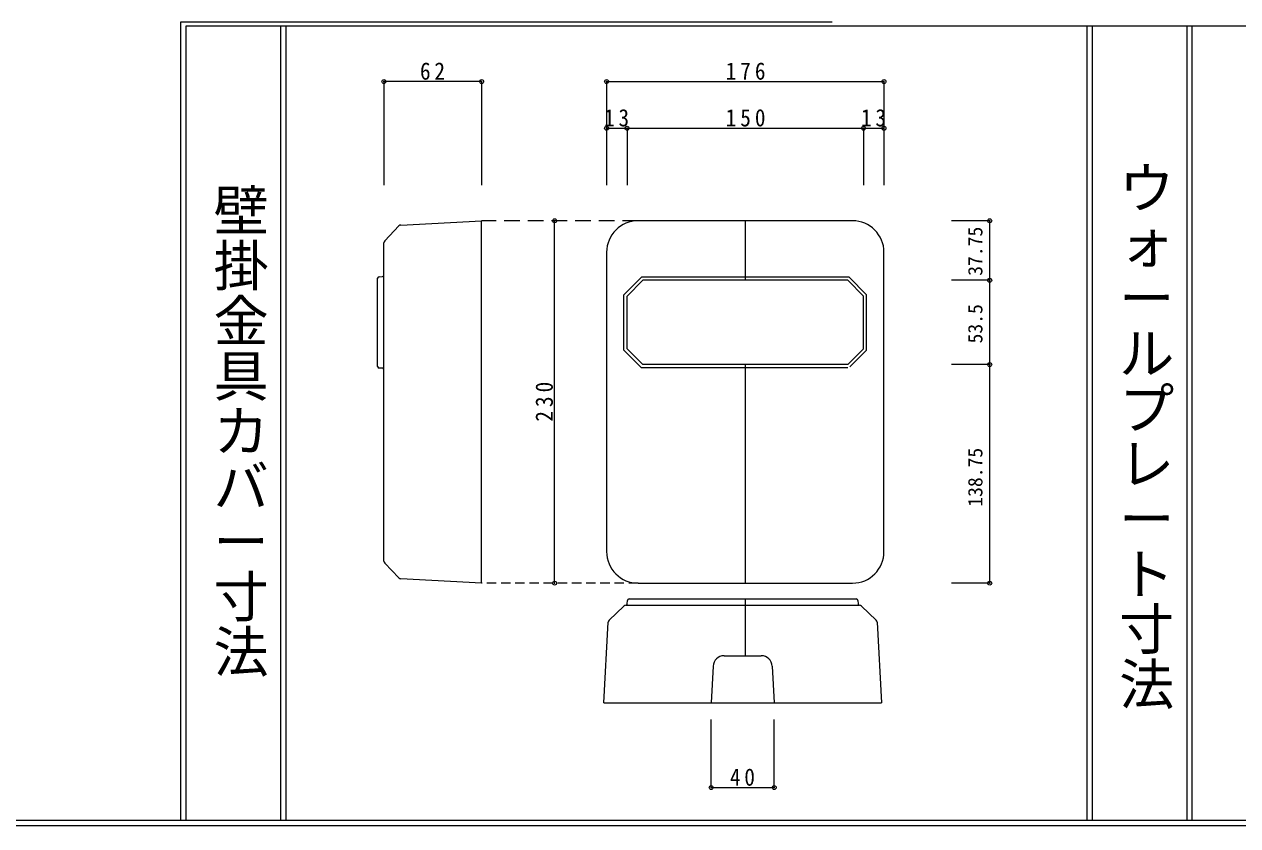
# Model space of a CAD drawing. Units: millimetres at full size, sheet at 1:3, with parts at other scales. Extents: x -729 to 357, y -331 to 304.
# Drawn here: x -477.7 to -15.7, y -304.3 to 0.9 of the extents above; entities that cross this region are included whole.
import ezdxf
from ezdxf.enums import TextEntityAlignment as Align

# ---------------------------------------------------------------- set-up
doc = ezdxf.new("R2010")
doc.units = ezdxf.units.MM
doc.header["$LTSCALE"] = 3
doc.header["$PDMODE"] = 32
doc.header["$PDSIZE"] = 1.5
doc.linetypes.add('DASHED1', pattern=[1.8, 1.2, -0.6])
doc.linetypes.add('DASHED2', pattern=[3, 2, -1])
for name, color, linetype, lineweight in [('0-0', 7, 'Continuous', 9), ('1-0', 7, 'Continuous', 18), ('2-0', 3, 'Continuous', 20), ('F-0', 7, 'Continuous', 9)]:
    doc.layers.add(name, color=color, linetype=linetype, lineweight=lineweight)
doc.styles.add('@ＭＳ ゴシック', font='')
doc.styles.add('ＭＳ ゴシック', font='')
doc.styles.get('@ＭＳ ゴシック').set_extended_font_data('@MS Gothic')
doc.styles.get('ＭＳ ゴシック').set_extended_font_data('MS Gothic')

msp = doc.modelspace()

# ---------------------------------------------------------------- linework, layer by layer
at = {"layer": '1-0', "color": 4, "lineweight": 5}
for p, q in [((-340.76, -20.892), (-340.76, -60.35)), ((-303.56, -20.892), (-340.76, -20.892)), ((-303.56, -20.892), (-303.56, -60.35)), ((-255.989, -20.892), (-255.989, -60.35)), ((-255.989, -20.892), (-150.389, -20.892)), ((-150.389, -20.892), (-150.389, -60.35)), ((-255.989, -38.684), (-255.989, -60.35)), ((-255.989, -38.684), (-248.189, -38.684)), ((-248.189, -38.684), (-248.189, -60.35)), ((-248.189, -38.684), (-158.189, -38.684)), ((-158.189, -38.684), (-158.189, -60.35)), ((-158.189, -38.684), (-150.389, -38.684)), ((-150.389, -38.684), (-150.389, -60.35)), ((-275.766, -211.921), (-275.766, -73.921)), ((-110.149, -73.921), (-124.67, -73.921)), ((-110.149, -96.571), (-110.149, -73.921)), ((-110.149, -96.571), (-124.67, -96.571)), ((-110.149, -128.671), (-110.149, -96.571)), ((-110.149, -128.671), (-124.67, -128.671)), ((-110.149, -211.921), (-110.149, -128.671)), ((-110.149, -211.921), (-124.67, -211.921)), ((-216.184, -289.762), (-216.184, -263.803)), ((-192.184, -289.762), (-192.184, -263.803)), ((-216.184, -289.762), (-192.184, -289.762))]:
    msp.add_line(p, q, dxfattribs=at)
at = {"layer": '1-0'}
for p, q in [((-340.431, -81.523), (-335.098, -75.904)), ((-334.291, -75.532), (-303.56, -73.921)), ((-303.56, -211.921), (-303.56, -73.921)), ((-340.76, -104.39), (-340.76, -82.35)), ((-255.989, -85.921), (-255.989, -199.921)), ((-150.389, -199.921), (-150.389, -85.921)), ((-343.16, -129.422), (-343.16, -95.821)), ((-342.592, -95.221), (-341.329, -95.155)), ((-340.76, -203.493), (-340.76, -104.39)), ((-341.329, -130.087), (-342.592, -130.021)), ((-335.098, -209.938), (-340.431, -204.319)), ((-303.56, -211.921), (-334.291, -210.311)), ((-243.989, -211.921), (-215.189, -211.921)), ((-215.189, -211.921), (-162.389, -211.921)), ((-255.001, -226.009), (-249.382, -220.676)), ((-248.556, -220.346), (-159.812, -220.346)), ((-248.11, -219.784), (-248.044, -218.515)), ((-247.445, -217.946), (-160.923, -217.946)), ((-160.324, -218.515), (-160.258, -219.784)), ((-158.986, -220.676), (-153.367, -226.009)), ((-256.984, -257.546), (-255.373, -226.816)), ((-152.994, -226.816), (-151.384, -257.546)), ((-211.255, -239.546), (-197.112, -239.546)), ((-215.449, -243.528), (-216.184, -257.546)), ((-192.919, -243.527), (-192.184, -257.546)), ((-256.984, -257.546), (-151.384, -257.546))]:
    msp.add_line(p, q, dxfattribs=at)
at = {"layer": '1-0', "color": 4, "linetype": 'DASHED2', "lineweight": 5}
msp.add_line((-243.989, -73.921), (-303.56, -73.921), dxfattribs=at)
at = {"layer": '1-0', "lineweight": 9}
for p, q in [((-203.189, -73.921), (-203.189, -96.571)), ((-242.189, -96.571), (-248.189, -102.571)), ((-164.189, -96.571), (-242.189, -96.571)), ((-158.189, -102.571), (-164.189, -96.571)), ((-249.389, -123.168), (-249.389, -102.074)), ((-248.189, -122.671), (-248.189, -102.571)), ((-158.189, -122.671), (-158.189, -102.571)), ((-242.189, -128.671), (-248.189, -122.671)), ((-164.189, -128.671), (-158.189, -122.671)), ((-164.189, -128.671), (-242.189, -128.671)), ((-203.189, -128.671), (-203.189, -211.921)), ((-203.189, -217.946), (-203.189, -239.546))]:
    msp.add_line(p, q, dxfattribs=at)
at = {"layer": '1-0', "color": 4, "linetype": 'DASHED1', "lineweight": 5}
msp.add_line((-243.989, -211.921), (-303.56, -211.921), dxfattribs=at)
at = {"layer": '1-0'}
msp.add_lwpolyline([(-162.389, -73.921), (-191.189, -73.921), (-243.989, -73.921)], dxfattribs=at)
at = {"layer": '1-0', "lineweight": 9}
for points in [[(-163.341, -129.52), (-156.989, -123.168), (-156.989, -102.074), (-163.692, -95.371), (-242.686, -95.371), (-249.389, -102.074)], [(-164.189, -129.871), (-242.686, -129.871), (-249.389, -123.168)]]:
    msp.add_lwpolyline(points, dxfattribs=at)
at = {"layer": '1-0'}
for centre, radius, start, end in [((-334.228, -76.73), 1.2, 93, 136.5), ((-243.989, -85.921), 12, 90, 180), ((-162.389, -85.921), 12, 0, 90), ((-339.56, -82.35), 1.2, 136.5, 180), ((-342.56, -95.821), 0.6, 93, 180), ((-341.36, -94.556), 0.6, 273, 0), ((-342.56, -129.422), 0.6, 180, 267), ((-341.36, -130.686), 0.6, 359.96912, 87), ((-243.989, -199.921), 12, 180, 270), ((-162.389, -199.921), 12, 270, 0), ((-339.56, -203.493), 1.2, 180, 223.5), ((-334.228, -209.112), 1.2, 223.5, 267), ((-248.556, -221.546), 1.2, 90, 133.5), ((-248.709, -219.753), 0.6, 274.90233, 357), ((-247.445, -218.546), 0.6, 90, 177), ((-160.923, -218.546), 0.6, 3, 90), ((-159.658, -219.753), 0.6, 183, 265.09767), ((-159.812, -221.546), 1.2, 46.5, 90), ((-254.175, -226.879), 1.2, 133.5, 177), ((-154.193, -226.879), 1.2, 3, 46.5), ((-211.255, -243.746), 4.2, 90, 177), ((-197.113, -243.746), 4.2, 3, 90)]:
    msp.add_arc(centre, radius, start, end, dxfattribs=at)
at = {"layer": '1-0', "color": 6}
for p in [(-340.76, -20.892), (-303.56, -20.892), (-255.989, -20.892), (-150.389, -20.892), (-255.989, -38.684), (-248.189, -38.684), (-158.189, -38.684), (-150.389, -38.684), (-275.766, -73.921), (-110.149, -73.921), (-110.149, -96.571), (-110.149, -128.671), (-275.766, -211.921), (-110.149, -211.921), (-216.184, -289.762), (-192.184, -289.762)]:
    msp.add_point(p, dxfattribs=at)
at = {"layer": '2-0', "color": 7, "lineweight": 9}
for p, q in [((352.841, 0.166), (-416.159, 0.166)), ((-378.159, 0.166), (-378.159, -302.299)), ((-73.159, 0.166), (-73.159, -302.299)), ((-33.159, 0.166), (-33.159, -302.299)), ((352.841, -302.299), (-727.172, -302.299))]:
    msp.add_line(p, q, dxfattribs=at)
msp.add_lwpolyline([(-170.159, 1.666), (-418.159, 1.666), (-418.159, -302.299)], dxfattribs=at)
at = {"layer": 'F-0'}
for p, q in [((-416.159, 0.166), (-416.159, -302.299)), ((-380.159, 0.166), (-380.159, -302.299)), ((-71.159, 0.166), (-71.159, -302.299)), ((-35.159, 0.166), (-35.159, -302.299)), ((354.841, -304.299), (-729.172, -304.299))]:
    msp.add_line(p, q, dxfattribs=at)

# ---------------------------------------------------------------- texts
at = {"layer": '0-0', "style": '@ＭＳ ゴシック'}
for s, p in [('ウォールプレート寸法', (-62.984, -50.628)), ('壁掛金具カバー寸法', (-407.727, -59.278))]:
    msp.add_text(s, height=15.4, rotation=270, dxfattribs=at).set_placement(p, align=Align.BOTTOM_LEFT)
at = {"layer": '1-0', "style": 'ＭＳ ゴシック'}
for s, p in [('37.75', (-111.267, -94.88)), ('53.5', (-111.267, -120.634)), ('138.75', (-111.267, -182.825))]:
    msp.add_text(s, height=5.499, rotation=90, dxfattribs=at).set_placement(p, align=Align.BOTTOM_LEFT)
at = {"layer": '1-0', "char_height": 6.598, "attachment_point": 7, "style": 'ＭＳ ゴシック'}
for s, insert in [('\\T1.36;\\W0.9;62', (-327.035, -20.292)), ('\\T1.38;\\W0.9;176', (-210.689, -20.292)), ('\\T1.36;\\W0.9;13', (-256.964, -38.084)), ('\\T1.38;\\W0.9;150', (-210.689, -38.084)), ('\\T1.36;\\W0.9;13', (-159.164, -38.084)), ('\\T1.36;\\W0.9;40', (-209.059, -289.162))]:
    msp.add_mtext(s, dxfattribs=dict(at, insert=insert))
at = {"layer": '1-0', "insert": (-276.366, -150.421), "char_height": 6.598, "attachment_point": 7, "rotation": 90, "style": 'ＭＳ ゴシック'}
msp.add_mtext('\\T1.38;\\W0.9;230', dxfattribs=at)

doc.saveas('drawing.dxf')
